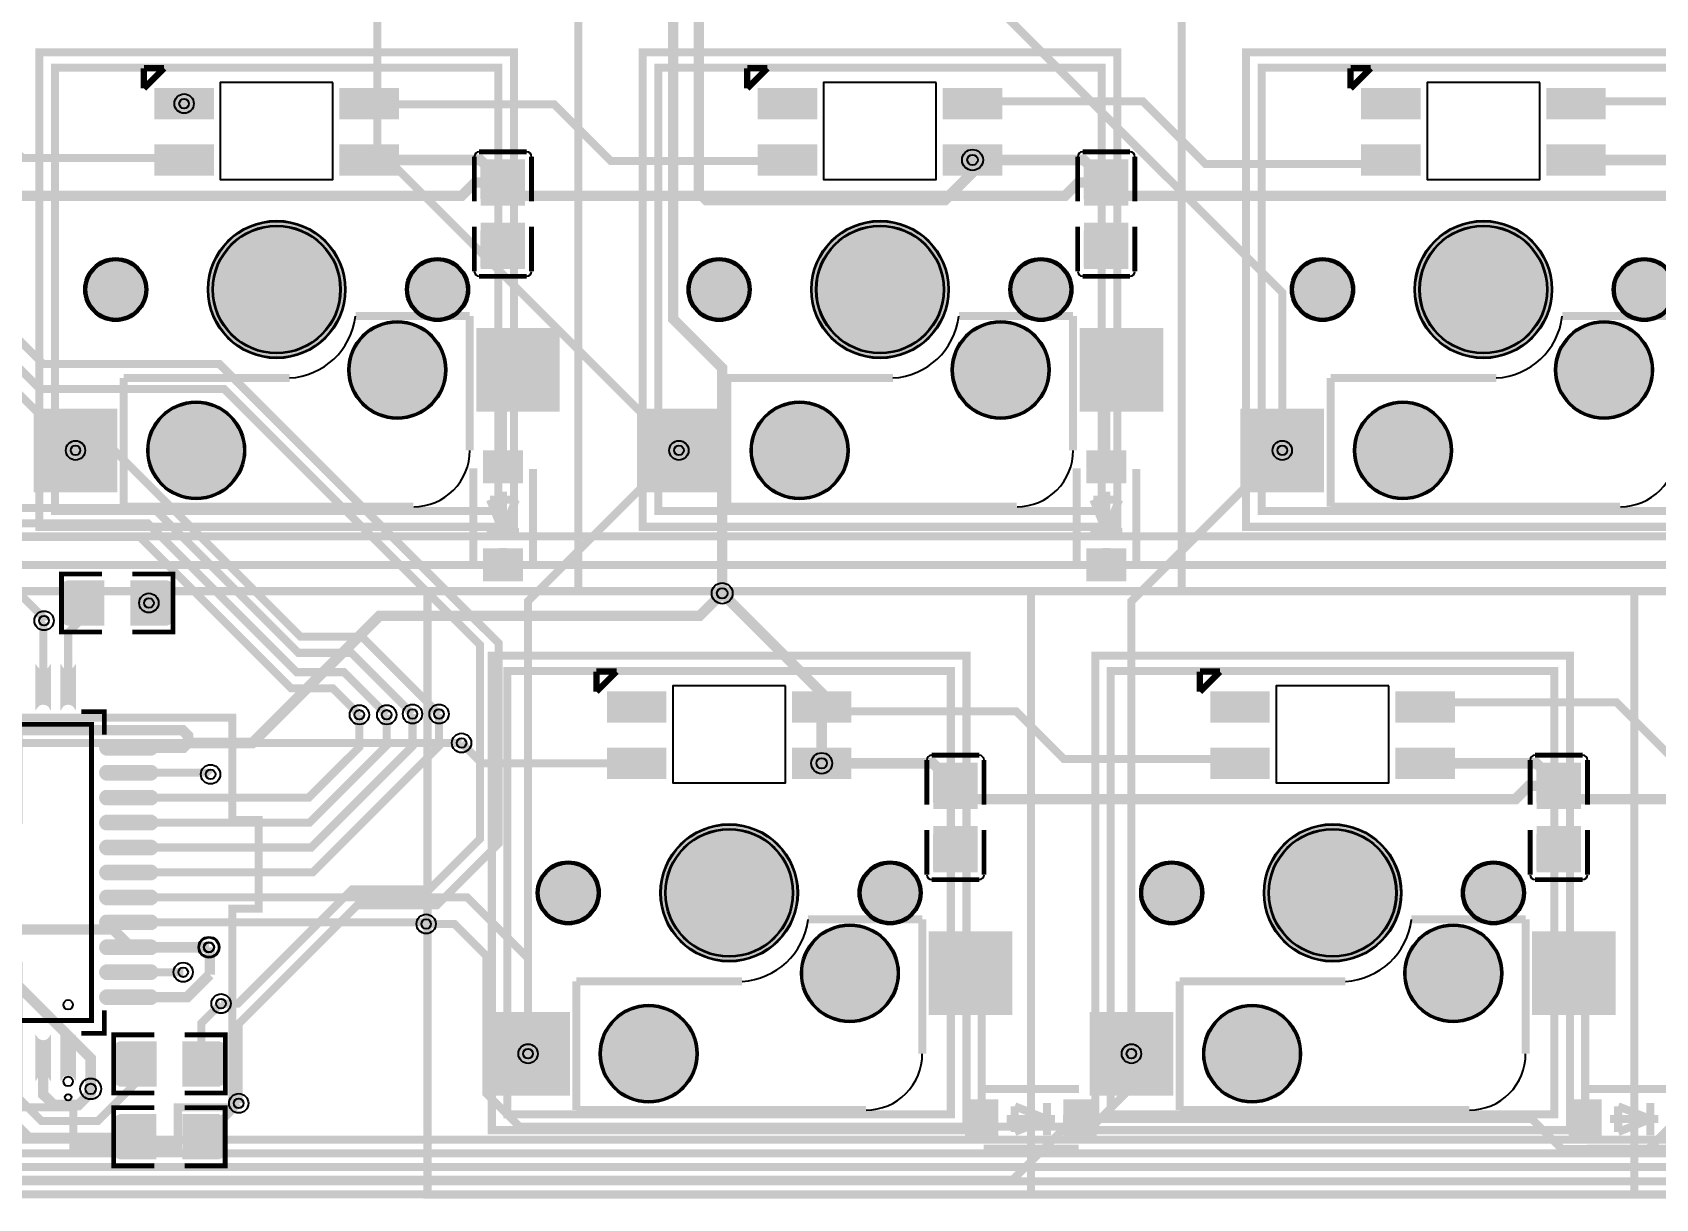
# Model space of a CAD drawing. Header units: millimetres. Extents: x 5 to 310, y -122 to -25.
# Drawn here: x 182.8 to 234, y -121.6 to -84.8 of the extents above; entities that cross this region are included whole.
import ezdxf

# ---------------------------------------------------------------- set-up
doc = ezdxf.new("R2010")
doc.units = ezdxf.units.MM
for name, color, linetype, true_color in [('BoardOutLine', 6, 'Continuous', 0xff00ff), ('BottomLayer', 5, 'Continuous', 0x0000ff), ('BottomPasteMaskLayer', 7, 'Continuous', 0x800000), ('BottomSilkLayer', 7, 'Continuous', 0x66cc33), ('BottomSolderMaskLayer', 7, 'Continuous', 0xaa00ff), ('Document', 7, 'Continuous', 0xffffff), ('Hole', 7, 'Continuous', 0x222222), ('Multi-Layer', 7, 'Continuous', 0xc0c0c0), ('TopLayer', 1, 'Continuous', 0xff0000), ('TopSilkLayer', 7, 'Continuous', 0xffcc00), ('TopSolderMaskLayer', 7, 'Continuous', 0x800080)]:
    doc.layers.add(name, color=color, linetype=linetype, true_color=true_color)

msp = doc.modelspace()

# ---------------------------------------------------------------- hatches: boundary and pattern name
at = {"layer": 'BottomLayer'}
for points in [[(186.694, -86.557), (188.472, -86.557), (188.472, -87.446), (186.694, -87.446)], [(192.536, -86.557), (194.314, -86.557), (194.314, -87.446), (192.536, -87.446)], [(205.745, -86.557), (207.523, -86.557), (207.523, -87.446), (205.745, -87.446)], [(211.587, -86.557), (213.365, -86.557), (213.365, -87.446), (211.587, -87.446)], [(224.795, -86.557), (226.573, -86.557), (226.573, -87.446), (224.795, -87.446)], [(230.637, -86.557), (232.415, -86.557), (232.415, -87.446), (230.637, -87.446)], [(186.694, -88.335), (188.472, -88.335), (188.472, -89.224), (186.694, -89.224)], [(192.536, -88.335), (194.314, -88.335), (194.314, -89.224), (192.536, -89.224)], [(205.745, -88.335), (207.523, -88.335), (207.523, -89.224), (205.745, -89.224)], [(211.587, -88.335), (213.365, -88.335), (213.365, -89.224), (211.587, -89.224)], [(224.795, -88.335), (226.573, -88.335), (226.573, -89.224), (224.795, -89.224)], [(230.637, -88.335), (232.415, -88.335), (232.415, -89.224), (230.637, -89.224)], [(198.323, -90.195), (196.973, -90.195), (196.973, -88.785), (198.323, -88.785)], [(217.374, -90.195), (216.024, -90.195), (216.024, -88.785), (217.374, -88.785)], [(198.323, -90.785), (196.973, -90.785), (196.973, -92.195), (198.323, -92.195)], [(217.374, -90.785), (216.024, -90.785), (216.024, -92.195), (217.374, -92.195)], [(196.854, -94.141), (199.394, -94.141), (199.394, -96.681), (196.854, -96.681)], [(215.905, -94.141), (218.445, -94.141), (218.445, -96.681), (215.905, -96.681)], [(182.884, -96.681), (185.424, -96.681), (185.424, -99.221), (182.884, -99.221)], [(201.935, -96.681), (204.475, -96.681), (204.475, -99.221), (201.935, -99.221)], [(220.985, -96.681), (223.525, -96.681), (223.525, -99.221), (220.985, -99.221)], [(198.248, -98.965), (198.248, -97.965), (197.048, -97.965), (197.048, -98.965)], [(217.299, -98.965), (217.299, -97.965), (216.099, -97.965), (216.099, -98.965)], [(198.248, -102.065), (198.248, -101.065), (197.048, -101.065), (197.048, -102.065)], [(217.299, -102.065), (217.299, -101.065), (216.099, -101.065), (216.099, -102.065)], [(185.037, -102.08), (185.037, -103.457), (183.905, -103.457), (183.905, -102.08)], [(185.905, -102.08), (185.905, -103.457), (187.037, -103.457), (187.037, -102.08)], [(183.355, -104.699, -0.785398), (182.914, -104.699), (182.914, -106.153, -0.785398), (183.355, -106.153)], [(184.142, -104.699, -0.785398), (183.701, -104.699), (183.701, -106.153, -0.785398), (184.142, -106.153)], [(200.982, -105.608), (202.76, -105.608), (202.76, -106.497), (200.982, -106.497)], [(206.824, -105.608), (208.602, -105.608), (208.602, -106.497), (206.824, -106.497)], [(220.033, -105.608), (221.811, -105.608), (221.811, -106.497), (220.033, -106.497)], [(225.875, -105.608), (227.653, -105.608), (227.653, -106.497), (225.875, -106.497)], [(185.109, -107.561, -0.785398), (185.109, -107.12), (186.563, -107.12, -0.785398), (186.563, -107.561)], [(200.982, -107.386), (202.76, -107.386), (202.76, -108.275), (200.982, -108.275)], [(206.824, -107.386), (208.602, -107.386), (208.602, -108.275), (206.824, -108.275)], [(220.033, -107.386), (221.811, -107.386), (221.811, -108.275), (220.033, -108.275)], [(225.875, -107.386), (227.653, -107.386), (227.653, -108.275), (225.875, -108.275)], [(185.109, -108.348, -0.785398), (185.109, -107.908), (186.563, -107.908, -0.785398), (186.563, -108.348)], [(212.611, -109.245), (211.261, -109.245), (211.261, -107.835), (212.611, -107.835)], [(231.662, -109.245), (230.312, -109.245), (230.312, -107.835), (231.662, -107.835)], [(185.109, -109.136, -0.785398), (185.109, -108.695), (186.563, -108.695, -0.785398), (186.563, -109.136)], [(185.109, -109.923, -0.785398), (185.109, -109.482), (186.563, -109.482, -0.785398), (186.563, -109.923)], [(212.611, -109.835), (211.261, -109.835), (211.261, -111.245), (212.611, -111.245)], [(231.662, -109.835), (230.312, -109.835), (230.312, -111.245), (231.662, -111.245)], [(185.109, -110.711, -0.785398), (185.109, -110.27), (186.563, -110.27, -0.785398), (186.563, -110.711)], [(185.109, -111.498, -0.785398), (185.109, -111.057), (186.563, -111.057, -0.785398), (186.563, -111.498)], [(185.109, -112.285, -0.785398), (185.109, -111.845), (186.563, -111.845, -0.785398), (186.563, -112.285)], [(185.109, -113.073, -0.785398), (185.109, -112.632), (186.563, -112.632, -0.785398), (186.563, -113.073)], [(211.142, -113.191), (213.682, -113.191), (213.682, -115.731), (211.142, -115.731)], [(230.193, -113.191), (232.733, -113.191), (232.733, -115.731), (230.193, -115.731)], [(185.109, -113.86, -0.785398), (185.109, -113.419), (186.563, -113.419, -0.785398), (186.563, -113.86)], [(185.109, -114.648, -0.785398), (185.109, -114.207), (186.563, -114.207, -0.785398), (186.563, -114.648)], [(185.109, -115.435, -0.785398), (185.109, -114.994), (186.563, -114.994, -0.785398), (186.563, -115.435)], [(197.172, -115.731), (199.712, -115.731), (199.712, -118.271), (197.172, -118.271)], [(216.223, -115.731), (218.763, -115.731), (218.763, -118.271), (216.223, -118.271)], [(183.355, -116.402, -0.785398), (182.914, -116.402), (182.914, -117.856, -0.785398), (183.355, -117.856)], [(184.142, -116.402, -0.785398), (183.701, -116.402), (183.701, -117.856, -0.785398), (184.142, -117.856)], [(186.688, -116.634), (186.688, -118.011), (185.556, -118.011), (185.556, -116.634)], [(187.556, -116.634), (187.556, -118.011), (188.688, -118.011), (188.688, -116.634)], [(213.268, -118.465), (212.268, -118.465), (212.268, -119.665), (213.268, -119.665)], [(216.367, -118.465), (215.367, -118.465), (215.367, -119.665), (216.367, -119.665)], [(232.318, -118.465), (231.318, -118.465), (231.318, -119.665), (232.318, -119.665)], [(186.685, -120.31), (186.685, -118.933), (185.552, -118.933), (185.552, -120.31)], [(187.552, -120.31), (187.552, -118.933), (188.685, -118.933), (188.685, -120.31)]]:
    msp.add_hatch(color=256, dxfattribs=at).paths.add_polyline_path(points)
at = {"layer": 'BottomPasteMaskLayer'}
for points in [[(186.694, -86.557), (188.472, -86.557), (188.472, -87.446), (186.694, -87.446)], [(192.536, -86.557), (194.314, -86.557), (194.314, -87.446), (192.536, -87.446)], [(205.745, -86.557), (207.523, -86.557), (207.523, -87.446), (205.745, -87.446)], [(211.587, -86.557), (213.365, -86.557), (213.365, -87.446), (211.587, -87.446)], [(224.795, -86.557), (226.573, -86.557), (226.573, -87.446), (224.795, -87.446)], [(230.637, -86.557), (232.415, -86.557), (232.415, -87.446), (230.637, -87.446)], [(186.694, -88.335), (188.472, -88.335), (188.472, -89.224), (186.694, -89.224)], [(192.536, -88.335), (194.314, -88.335), (194.314, -89.224), (192.536, -89.224)], [(205.745, -88.335), (207.523, -88.335), (207.523, -89.224), (205.745, -89.224)], [(211.587, -88.335), (213.365, -88.335), (213.365, -89.224), (211.587, -89.224)], [(224.795, -88.335), (226.573, -88.335), (226.573, -89.224), (224.795, -89.224)], [(230.637, -88.335), (232.415, -88.335), (232.415, -89.224), (230.637, -89.224)], [(198.268, -88.815), (196.988, -88.815), (196.938, -88.865), (196.938, -90.015), (196.988, -90.065), (197.398, -90.07), (197.398, -89.62), (197.848, -89.62), (197.848, -90.06), (198.268, -90.065), (198.318, -90.015), (198.318, -88.865)], [(217.319, -88.815), (216.039, -88.815), (215.989, -88.865), (215.989, -90.015), (216.039, -90.065), (216.449, -90.07), (216.449, -89.62), (216.899, -89.62), (216.899, -90.06), (217.319, -90.065), (217.369, -90.015), (217.369, -88.865)], [(198.268, -90.965), (197.848, -90.965), (197.848, -91.41), (197.398, -91.41), (197.398, -90.97), (196.988, -90.965), (196.938, -91.015), (196.938, -92.165), (196.988, -92.215), (198.268, -92.215), (198.318, -92.165), (198.318, -91.015)], [(217.319, -90.965), (216.899, -90.965), (216.899, -91.41), (216.449, -91.41), (216.449, -90.97), (216.039, -90.965), (215.989, -91.015), (215.989, -92.165), (216.039, -92.215), (217.319, -92.215), (217.369, -92.165), (217.369, -91.015)], [(196.854, -94.141), (199.394, -94.141), (199.394, -96.681), (196.854, -96.681)], [(215.905, -94.141), (218.445, -94.141), (218.445, -96.681), (215.905, -96.681)], [(182.884, -96.681), (185.424, -96.681), (185.424, -99.221), (182.884, -99.221)], [(201.935, -96.681), (204.475, -96.681), (204.475, -99.221), (201.935, -99.221)], [(220.985, -96.681), (223.525, -96.681), (223.525, -99.221), (220.985, -99.221)], [(198.248, -98.965), (198.248, -97.965), (197.048, -97.965), (197.048, -98.965)], [(217.299, -98.965), (217.299, -97.965), (216.099, -97.965), (216.099, -98.965)], [(198.248, -102.065), (198.248, -101.065), (197.048, -101.065), (197.048, -102.065)], [(217.299, -102.065), (217.299, -101.065), (216.099, -101.065), (216.099, -102.065)], [(183.771, -102.129), (183.771, -103.409), (183.821, -103.459), (184.971, -103.459), (185.021, -103.409), (185.026, -102.999), (184.576, -102.999), (184.576, -102.549), (185.016, -102.549), (185.021, -102.129), (184.971, -102.079), (183.821, -102.079)], [(185.921, -102.129), (185.921, -102.549), (186.366, -102.549), (186.366, -102.999), (185.926, -102.999), (185.921, -103.409), (185.971, -103.459), (187.121, -103.459), (187.171, -103.409), (187.171, -102.129), (187.121, -102.079), (185.971, -102.079)], [(183.355, -104.699, -0.785398), (182.914, -104.699), (182.914, -106.153, -0.785398), (183.355, -106.153)], [(184.142, -104.699, -0.785398), (183.701, -104.699), (183.701, -106.153, -0.785398), (184.142, -106.153)], [(200.982, -105.608), (202.76, -105.608), (202.76, -106.497), (200.982, -106.497)], [(206.824, -105.608), (208.602, -105.608), (208.602, -106.497), (206.824, -106.497)], [(220.033, -105.608), (221.811, -105.608), (221.811, -106.497), (220.033, -106.497)], [(225.875, -105.608), (227.653, -105.608), (227.653, -106.497), (225.875, -106.497)], [(185.109, -107.561, -0.785398), (185.109, -107.12), (186.563, -107.12, -0.785398), (186.563, -107.561)], [(200.982, -107.386), (202.76, -107.386), (202.76, -108.275), (200.982, -108.275)], [(206.824, -107.386), (208.602, -107.386), (208.602, -108.275), (206.824, -108.275)], [(220.033, -107.386), (221.811, -107.386), (221.811, -108.275), (220.033, -108.275)], [(225.875, -107.386), (227.653, -107.386), (227.653, -108.275), (225.875, -108.275)], [(185.109, -108.348, -0.785398), (185.109, -107.908), (186.563, -107.908, -0.785398), (186.563, -108.348)], [(212.556, -107.865), (211.276, -107.865), (211.226, -107.915), (211.226, -109.065), (211.276, -109.115), (211.686, -109.12), (211.686, -108.67), (212.136, -108.67), (212.136, -109.11), (212.556, -109.115), (212.606, -109.065), (212.606, -107.915)], [(231.607, -107.865), (230.327, -107.865), (230.277, -107.915), (230.277, -109.065), (230.327, -109.115), (230.737, -109.12), (230.737, -108.67), (231.187, -108.67), (231.187, -109.11), (231.607, -109.115), (231.657, -109.065), (231.657, -107.915)], [(185.109, -109.136, -0.785398), (185.109, -108.695), (186.563, -108.695, -0.785398), (186.563, -109.136)], [(185.109, -109.923, -0.785398), (185.109, -109.482), (186.563, -109.482, -0.785398), (186.563, -109.923)], [(212.556, -110.015), (212.136, -110.015), (212.136, -110.46), (211.686, -110.46), (211.686, -110.02), (211.276, -110.015), (211.226, -110.065), (211.226, -111.215), (211.276, -111.265), (212.556, -111.265), (212.606, -111.215), (212.606, -110.065)], [(231.607, -110.015), (231.187, -110.015), (231.187, -110.46), (230.737, -110.46), (230.737, -110.02), (230.327, -110.015), (230.277, -110.065), (230.277, -111.215), (230.327, -111.265), (231.607, -111.265), (231.657, -111.215), (231.657, -110.065)], [(185.109, -110.711, -0.785398), (185.109, -110.27), (186.563, -110.27, -0.785398), (186.563, -110.711)], [(185.109, -111.498, -0.785398), (185.109, -111.057), (186.563, -111.057, -0.785398), (186.563, -111.498)], [(185.109, -112.285, -0.785398), (185.109, -111.845), (186.563, -111.845, -0.785398), (186.563, -112.285)], [(185.109, -113.073, -0.785398), (185.109, -112.632), (186.563, -112.632, -0.785398), (186.563, -113.073)], [(211.142, -113.191), (213.682, -113.191), (213.682, -115.731), (211.142, -115.731)], [(230.193, -113.191), (232.733, -113.191), (232.733, -115.731), (230.193, -115.731)], [(185.109, -113.86, -0.785398), (185.109, -113.419), (186.563, -113.419, -0.785398), (186.563, -113.86)], [(185.109, -114.648, -0.785398), (185.109, -114.207), (186.563, -114.207, -0.785398), (186.563, -114.648)], [(185.109, -115.435, -0.785398), (185.109, -114.994), (186.563, -114.994, -0.785398), (186.563, -115.435)], [(197.172, -115.731), (199.712, -115.731), (199.712, -118.271), (197.172, -118.271)], [(216.223, -115.731), (218.763, -115.731), (218.763, -118.271), (216.223, -118.271)], [(183.355, -116.402, -0.785398), (182.914, -116.402), (182.914, -117.856, -0.785398), (183.355, -117.856)], [(184.142, -116.402, -0.785398), (183.701, -116.402), (183.701, -117.856, -0.785398), (184.142, -117.856)], [(185.422, -116.683), (185.422, -117.963), (185.472, -118.013), (186.622, -118.013), (186.672, -117.963), (186.677, -117.553), (186.227, -117.553), (186.227, -117.103), (186.667, -117.103), (186.672, -116.683), (186.622, -116.633), (185.472, -116.633)], [(187.572, -116.683), (187.572, -117.103), (188.017, -117.103), (188.017, -117.553), (187.577, -117.553), (187.572, -117.963), (187.622, -118.013), (188.772, -118.013), (188.822, -117.963), (188.822, -116.683), (188.772, -116.633), (187.622, -116.633)], [(213.268, -118.465), (212.268, -118.465), (212.268, -119.665), (213.268, -119.665)], [(216.367, -118.465), (215.367, -118.465), (215.367, -119.665), (216.367, -119.665)], [(232.318, -118.465), (231.318, -118.465), (231.318, -119.665), (232.318, -119.665)], [(186.669, -120.262), (186.669, -119.842), (186.224, -119.842), (186.224, -119.392), (186.664, -119.392), (186.669, -118.982), (186.619, -118.932), (185.469, -118.932), (185.419, -118.982), (185.419, -120.262), (185.469, -120.312), (186.619, -120.312)], [(188.819, -120.262), (188.819, -118.982), (188.769, -118.932), (187.619, -118.932), (187.569, -118.982), (187.564, -119.392), (188.014, -119.392), (188.014, -119.842), (187.574, -119.842), (187.569, -120.262), (187.619, -120.312), (188.769, -120.312)]]:
    msp.add_hatch(color=256, dxfattribs=at).paths.add_polyline_path(points)
at = {"layer": 'BottomSolderMaskLayer'}
for points in [[(186.644, -86.507), (188.523, -86.507), (188.523, -87.497), (186.644, -87.497)], [(192.486, -86.507), (194.365, -86.507), (194.365, -87.497), (192.486, -87.497)], [(205.694, -86.507), (207.574, -86.507), (207.574, -87.497), (205.694, -87.497)], [(211.536, -86.507), (213.416, -86.507), (213.416, -87.497), (211.536, -87.497)], [(224.745, -86.507), (226.624, -86.507), (226.624, -87.497), (224.745, -87.497)], [(230.587, -86.507), (232.466, -86.507), (232.466, -87.497), (230.587, -87.497)], [(186.644, -88.285), (188.523, -88.285), (188.523, -89.275), (186.644, -89.275)], [(192.486, -88.285), (194.365, -88.285), (194.365, -89.275), (192.486, -89.275)], [(205.694, -88.285), (207.574, -88.285), (207.574, -89.275), (205.694, -89.275)], [(211.536, -88.285), (213.416, -88.285), (213.416, -89.275), (211.536, -89.275)], [(224.745, -88.285), (226.624, -88.285), (226.624, -89.275), (224.745, -89.275)], [(230.587, -88.285), (232.466, -88.285), (232.466, -89.275), (230.587, -89.275)], [(198.348, -90.221), (196.949, -90.221), (196.949, -88.758), (198.348, -88.758)], [(217.398, -90.221), (215.999, -90.221), (215.999, -88.758), (217.398, -88.758)], [(188.329, -92.871, 1), (192.68, -92.871, 1)], [(207.38, -92.871, 1), (211.73, -92.871, 1)], [(226.43, -92.871, 1), (230.781, -92.871, 1)], [(198.348, -90.758), (196.949, -90.758), (196.949, -92.221), (198.348, -92.221)], [(217.398, -90.758), (215.999, -90.758), (215.999, -92.221), (217.398, -92.221)], [(184.424, -92.871, 1), (186.425, -92.871, 1)], [(194.584, -92.871, 1), (196.585, -92.871, 1)], [(203.475, -92.871, 1), (205.475, -92.871, 1)], [(213.635, -92.871, 1), (215.635, -92.871, 1)], [(222.525, -92.871, 1), (224.526, -92.871, 1)], [(232.685, -92.871, 1), (234.686, -92.871, 1)], [(192.764, -95.411, 1), (195.865, -95.411, 1)], [(196.804, -94.09), (199.445, -94.09), (199.445, -96.732), (196.804, -96.732)], [(211.815, -95.411, 1), (214.915, -95.411, 1)], [(215.854, -94.09), (218.496, -94.09), (218.496, -96.732), (215.854, -96.732)], [(230.865, -95.411, 1), (233.966, -95.411, 1)], [(182.834, -96.63), (185.475, -96.63), (185.475, -99.272), (182.834, -99.272)], [(186.414, -97.951, 1), (189.515, -97.951, 1)], [(201.884, -96.63), (204.526, -96.63), (204.526, -99.272), (201.884, -99.272)], [(205.465, -97.951, 1), (208.565, -97.951, 1)], [(220.935, -96.63), (223.576, -96.63), (223.576, -99.272), (220.935, -99.272)], [(224.515, -97.951, 1), (227.616, -97.951, 1)], [(198.279, -98.986), (198.279, -97.944), (197.018, -97.944), (197.018, -98.986)], [(217.329, -98.986), (217.329, -97.944), (216.068, -97.944), (216.068, -98.986)], [(198.279, -102.086), (198.279, -101.044), (197.018, -101.044), (197.018, -102.086)], [(217.329, -102.086), (217.329, -101.044), (216.068, -101.044), (216.068, -102.086)], [(185.063, -102.055), (185.063, -103.482), (183.879, -103.482), (183.879, -102.055)], [(185.88, -102.055), (185.88, -103.482), (187.063, -103.482), (187.063, -102.055)], [(183.38, -104.68, -0.785398), (182.888, -104.68), (182.888, -106.173, -0.785398), (183.38, -106.173)], [(184.168, -104.68, -0.785398), (183.676, -104.68), (183.676, -106.173, -0.785398), (184.168, -106.173)], [(200.931, -105.557), (202.811, -105.557), (202.811, -106.548), (200.931, -106.548)], [(206.773, -105.557), (208.653, -105.557), (208.653, -106.548), (206.773, -106.548)], [(219.982, -105.557), (221.862, -105.557), (221.862, -106.548), (219.982, -106.548)], [(225.824, -105.557), (227.704, -105.557), (227.704, -106.548), (225.824, -106.548)], [(185.09, -107.586, -0.785398), (185.09, -107.095), (186.583, -107.095, -0.785398), (186.583, -107.586)], [(200.931, -107.335), (202.811, -107.335), (202.811, -108.326), (200.931, -108.326)], [(206.773, -107.335), (208.653, -107.335), (208.653, -108.326), (206.773, -108.326)], [(219.982, -107.335), (221.862, -107.335), (221.862, -108.326), (219.982, -108.326)], [(225.824, -107.335), (227.704, -107.335), (227.704, -108.326), (225.824, -108.326)], [(185.09, -108.374, -0.785398), (185.09, -107.882), (186.583, -107.882, -0.785398), (186.583, -108.374)], [(212.636, -109.272), (211.237, -109.272), (211.237, -107.808), (212.636, -107.808)], [(231.686, -109.272), (230.287, -109.272), (230.287, -107.808), (231.686, -107.808)], [(185.09, -109.161, -0.785398), (185.09, -108.67), (186.583, -108.67, -0.785398), (186.583, -109.161)], [(185.09, -109.949, -0.785398), (185.09, -109.457), (186.583, -109.457, -0.785398), (186.583, -109.949)], [(202.617, -111.921, 1), (206.968, -111.921, 1)], [(212.636, -109.809), (211.237, -109.809), (211.237, -111.272), (212.636, -111.272)], [(221.667, -111.921, 1), (226.018, -111.921, 1)], [(231.686, -109.809), (230.287, -109.809), (230.287, -111.272), (231.686, -111.272)], [(185.09, -110.736, -0.785398), (185.09, -110.244), (186.583, -110.244, -0.785398), (186.583, -110.736)], [(185.09, -111.523, -0.785398), (185.09, -111.032), (186.583, -111.032, -0.785398), (186.583, -111.523)], [(198.712, -111.921, 1), (200.713, -111.921, 1)], [(208.872, -111.921, 1), (210.873, -111.921, 1)], [(217.762, -111.921, 1), (219.763, -111.921, 1)], [(227.922, -111.921, 1), (229.923, -111.921, 1)], [(185.09, -112.311, -0.785398), (185.09, -111.819), (186.583, -111.819, -0.785398), (186.583, -112.311)], [(185.09, -113.098, -0.785398), (185.09, -112.607), (186.583, -112.607, -0.785398), (186.583, -113.098)], [(207.052, -114.461, 1), (210.153, -114.461, 1)], [(211.091, -113.141), (213.733, -113.141), (213.733, -115.782), (211.091, -115.782)], [(226.102, -114.461, 1), (229.203, -114.461, 1)], [(230.142, -113.141), (232.784, -113.141), (232.784, -115.782), (230.142, -115.782)], [(185.09, -113.886, -0.785398), (185.09, -113.394), (186.583, -113.394, -0.785398), (186.583, -113.886)], [(185.09, -114.673, -0.785398), (185.09, -114.181), (186.583, -114.181, -0.785398), (186.583, -114.673)], [(185.09, -115.461, -0.785398), (185.09, -114.969), (186.583, -114.969, -0.785398), (186.583, -115.461)], [(197.121, -115.681), (199.763, -115.681), (199.763, -118.322), (197.121, -118.322)], [(200.702, -117.001, 1), (203.803, -117.001, 1)], [(216.172, -115.681), (218.814, -115.681), (218.814, -118.322), (216.172, -118.322)], [(219.752, -117.001, 1), (222.853, -117.001, 1)], [(183.38, -116.382, -0.785398), (182.888, -116.382), (182.888, -117.876, -0.785398), (183.38, -117.876)], [(184.168, -116.382, -0.785398), (183.676, -116.382), (183.676, -117.876, -0.785398), (184.168, -117.876)], [(186.714, -116.609), (186.714, -118.037), (185.53, -118.037), (185.53, -116.609)], [(187.531, -116.609), (187.531, -118.037), (188.714, -118.037), (188.714, -116.609)], [(213.293, -118.44), (212.242, -118.44), (212.242, -119.691), (213.293, -119.691)], [(216.393, -118.44), (215.342, -118.44), (215.342, -119.691), (216.393, -119.691)], [(232.343, -118.44), (231.293, -118.44), (231.293, -119.691), (232.343, -119.691)], [(186.71, -120.336), (186.71, -118.908), (185.527, -118.908), (185.527, -120.336)], [(187.527, -120.336), (187.527, -118.908), (188.71, -118.908), (188.71, -120.336)]]:
    msp.add_hatch(color=256, dxfattribs=at).paths.add_polyline_path(points)
at = {"layer": 'Document'}
for points in [[(197.212, -98.543), (198.101, -98.543), (198.101, -98.289), (197.212, -98.289)], [(197.775, -98.872), (197.775, -97.983), (197.521, -97.983), (197.521, -98.872)], [(216.262, -98.543), (217.151, -98.543), (217.151, -98.289), (216.262, -98.289)], [(216.826, -98.872), (216.826, -97.983), (216.572, -97.983), (216.572, -98.872)], [(197.775, -101.92), (197.775, -101.031), (197.521, -101.031), (197.521, -101.92)], [(216.826, -101.92), (216.826, -101.031), (216.572, -101.031), (216.572, -101.92)], [(212.846, -119.502), (212.846, -118.613), (212.592, -118.613), (212.592, -119.502)], [(231.897, -119.502), (231.897, -118.613), (231.643, -118.613), (231.643, -119.502)], [(213.174, -118.938), (212.285, -118.938), (212.285, -119.192), (213.174, -119.192)], [(216.223, -118.938), (215.334, -118.938), (215.334, -119.192), (216.223, -119.192)], [(232.225, -118.938), (231.336, -118.938), (231.336, -119.192), (232.225, -119.192)]]:
    msp.add_hatch(color=256, dxfattribs=at).paths.add_polyline_path(points)
at = {"layer": 'Multi-Layer'}
for points in [[(188.354, -92.871, 1), (192.654, -92.871, 1)], [(207.405, -92.871, 1), (211.705, -92.871, 1)], [(226.455, -92.871, 1), (230.755, -92.871, 1)], [(184.449, -92.871, 1), (186.399, -92.871, 1)], [(194.609, -92.871, 1), (196.559, -92.871, 1)], [(203.5, -92.871, 1), (205.45, -92.871, 1)], [(213.66, -92.871, 1), (215.61, -92.871, 1)], [(222.55, -92.871, 1), (224.5, -92.871, 1)], [(232.71, -92.871, 1), (234.66, -92.871, 1)], [(192.789, -95.411, 1), (195.839, -95.411, 1)], [(211.84, -95.411, 1), (214.89, -95.411, 1)], [(230.89, -95.411, 1), (233.94, -95.411, 1)], [(186.439, -97.951, 1), (189.489, -97.951, 1)], [(205.49, -97.951, 1), (208.54, -97.951, 1)], [(224.54, -97.951, 1), (227.59, -97.951, 1)], [(202.642, -111.921, 1), (206.942, -111.921, 1)], [(221.693, -111.921, 1), (225.993, -111.921, 1)], [(198.737, -111.921, 1), (200.687, -111.921, 1)], [(208.897, -111.921, 1), (210.847, -111.921, 1)], [(217.788, -111.921, 1), (219.738, -111.921, 1)], [(227.948, -111.921, 1), (229.898, -111.921, 1)], [(207.077, -114.461, 1), (210.127, -114.461, 1)], [(226.128, -114.461, 1), (229.178, -114.461, 1)], [(200.727, -117.001, 1), (203.777, -117.001, 1)], [(219.778, -117.001, 1), (222.828, -117.001, 1)]]:
    msp.add_hatch(color=256, dxfattribs=at).paths.add_polyline_path(points)
at = {"layer": 'TopSolderMaskLayer'}
for points in [[(188.329, -92.871, 1), (192.68, -92.871, 1)], [(207.38, -92.871, 1), (211.73, -92.871, 1)], [(226.43, -92.871, 1), (230.781, -92.871, 1)], [(184.424, -92.871, 1), (186.425, -92.871, 1)], [(194.584, -92.871, 1), (196.585, -92.871, 1)], [(203.475, -92.871, 1), (205.475, -92.871, 1)], [(213.635, -92.871, 1), (215.635, -92.871, 1)], [(222.525, -92.871, 1), (224.526, -92.871, 1)], [(232.685, -92.871, 1), (234.686, -92.871, 1)], [(192.764, -95.411, 1), (195.865, -95.411, 1)], [(211.815, -95.411, 1), (214.915, -95.411, 1)], [(230.865, -95.411, 1), (233.966, -95.411, 1)], [(186.414, -97.951, 1), (189.515, -97.951, 1)], [(205.465, -97.951, 1), (208.565, -97.951, 1)], [(224.515, -97.951, 1), (227.616, -97.951, 1)], [(202.617, -111.921, 1), (206.968, -111.921, 1)], [(221.667, -111.921, 1), (226.018, -111.921, 1)], [(198.712, -111.921, 1), (200.713, -111.921, 1)], [(208.872, -111.921, 1), (210.873, -111.921, 1)], [(217.762, -111.921, 1), (219.763, -111.921, 1)], [(227.922, -111.921, 1), (229.923, -111.921, 1)], [(207.052, -114.461, 1), (210.153, -114.461, 1)], [(226.102, -114.461, 1), (229.203, -114.461, 1)], [(200.702, -117.001, 1), (203.803, -117.001, 1)], [(219.752, -117.001, 1), (222.853, -117.001, 1)]]:
    msp.add_hatch(color=256, dxfattribs=at).paths.add_polyline_path(points)

# ---------------------------------------------------------------- linework, layer by layer
at = {"layer": 'BoardOutLine', "const_width": 0.254}
msp.add_lwpolyline([(4.766, -26.196), (309.566, -26.196), (309.566, -121.445), (4.766, -121.445), (4.766, -26.196)], close=True, dxfattribs=at)
at = {"layer": 'BottomLayer'}
for points, const_width in [([(187.417, -88.717), (182.477, -88.717), (180.831, -87.071), (174.341, -87.071)], 0.254), ([(206.655, -88.811), (201.057, -88.811), (199.268, -87.023), (193.437, -87.023)], 0.254), ([(225.281, -88.905), (219.825, -88.905), (217.849, -86.929), (212.581, -86.929)], 0.254), ([(251.857, -88.811), (241.415, -88.811), (239.533, -86.929), (231.491, -86.929)], 0.254), ([(197.648, -89.49), (196.939, -88.78), (193.425, -88.78)], 0.33), ([(216.699, -89.49), (215.989, -88.78), (212.476, -88.78)], 0.33), ([(235.749, -89.49), (235.04, -88.78), (231.526, -88.78)], 0.33), ([(178.598, -89.49), (179.024, -89.916), (196.342, -89.916), (196.769, -89.49), (197.648, -89.49)], 0.33), ([(197.648, -89.49), (198.075, -89.916), (215.392, -89.916), (215.819, -89.49), (216.699, -89.49)], 0.33), ([(216.698, -89.489), (217.125, -89.916), (234.442, -89.916), (234.869, -89.489), (235.751, -89.489)], 0.33), ([(198.124, -95.411), (197.648, -95.887), (197.648, -98.465)], 0.254), ([(217.175, -95.411), (216.699, -95.887), (216.699, -98.465)], 0.254), ([(280.696, -100.66), (12.723, -100.66), (10.592, -102.794), (10.592, -106.604), (11.862, -107.874), (11.905, -107.831), (13.749, -107.831)], 0.254), ([(307.188, -101.565), (307.188, -101.565), (33.338, -101.565)], 0.254), ([(187.706, -107.188), (189.738, -107.188), (193.752, -103.175), (203.861, -103.175), (204.572, -102.464)], 0.33), ([(183.922, -103.708), (184.471, -103.159), (184.471, -102.769)], 0.254), ([(183.134, -105.426), (183.134, -103.353), (183.16, -103.327)], 0.254), ([(183.922, -105.426), (183.922, -105.426), (183.922, -103.708)], 0.254), ([(220.721, -107.694), (215.359, -107.694), (213.853, -106.187), (207.785, -106.187)], 0.254), ([(239.677, -107.739), (234.643, -107.739), (232.809, -105.906), (226.741, -105.906)], 0.254), ([(194.793, -106.274), (194.793, -107.29), (191.593, -110.49), (185.837, -110.49)], 0.254), ([(195.631, -106.274), (195.631, -107.29), (191.643, -111.278), (185.837, -111.278)], 0.254), ([(193.98, -106.299), (193.98, -107.264), (191.542, -109.703), (185.837, -109.703)], 0.254), ([(193.117, -106.299), (193.117, -107.315), (191.516, -108.915), (185.837, -108.915)], 0.254), ([(184.862, -106.782), (182.042, -106.782), (181.229, -107.595), (176.099, -107.595), (175.591, -108.103)], 0.33), ([(187.325, -107.341), (187.554, -107.341), (187.706, -107.188), (187.706, -106.96), (187.529, -106.782), (184.862, -106.782)], 0.33), ([(196.342, -107.188), (196.985, -107.83), (201.871, -107.83)], 0.254), ([(185.836, -107.341), (185.836, -107.341), (187.325, -107.341)], 0.33), ([(185.836, -108.128), (188.367, -108.128), (188.418, -108.179)], 0.254), ([(211.936, -108.54), (211.226, -107.83), (207.713, -107.83)], 0.33), ([(230.987, -108.54), (230.277, -107.83), (226.764, -107.83)], 0.33), ([(211.936, -108.54), (212.362, -108.966), (229.616, -108.966), (230.043, -108.54), (230.987, -108.54)], 0.33), ([(230.987, -108.54), (231.413, -108.966), (248.666, -108.966), (249.093, -108.54), (250.037, -108.54)], 0.33), ([(198.443, -117), (198.443, -113.988), (196.52, -112.065), (185.837, -112.065)], 0.254), ([(195.225, -112.903), (195.174, -112.852), (185.836, -112.852)], 0.254), ([(185.836, -113.64), (185.836, -113.64), (188.367, -113.64)], 0.33), ([(188.392, -114.503), (188.392, -114.503), (188.392, -113.64)], 0.33), ([(185.836, -115.215), (187.681, -115.215), (188.392, -114.503)], 0.33), ([(185.836, -114.427), (185.836, -114.427), (187.554, -114.427)], 0.254), ([(212.412, -114.461), (212.768, -114.817), (212.768, -119.065)], 0.254), ([(231.463, -114.461), (231.818, -114.817), (231.818, -119.065)], 0.254), ([(188.122, -117.323), (188.122, -116.043), (188.748, -115.418)], 0.254), ([(186.119, -119.622), (182.69, -119.622), (181.56, -118.466), (181.56, -118.44), (181.56, -117.129)], 0.254), ([(182.347, -117.13), (182.347, -118.39), (183.084, -119.126), (184.252, -119.126)], 0.254), ([(184.633, -118.11), (184.633, -118.237), (184.252, -118.618), (183.465, -118.618), (183.134, -118.288), (183.134, -117.13)], 0.33), ([(184.252, -119.126), (184.862, -119.126), (186.121, -117.866), (186.121, -117.323)], 0.254), ([(188.119, -119.622), (188.252, -119.622), (189.307, -118.567)], 0.254), ([(214.732, -119.99), (215.657, -119.065), (215.867, -119.065)], 0.254), ([(215.867, -119.065), (230.14, -119.065), (231.09, -120.015), (233.807, -120.015), (234.757, -119.065), (234.918, -119.065)], 0.254), ([(213.64, -120.98), (213.741, -120.98), (214.732, -119.99)], 0.254), ([(213.64, -120.98), (213.64, -120.98), (152.731, -120.98)], 0.254)]:
    msp.add_lwpolyline(points, dxfattribs=dict(at, const_width=const_width))
at = {"layer": 'BottomSilkLayer'}
for points, const_width in [([(186.313, -86.521), (186.313, -86.521), (186.948, -85.886)], 0.2), ([(186.313, -85.886), (186.313, -85.886), (186.948, -85.886)], 0.2), ([(186.313, -86.521), (186.313, -86.521), (186.313, -85.886)], 0.2), ([(205.364, -86.521), (205.364, -86.521), (205.999, -85.886)], 0.2), ([(205.364, -85.886), (205.364, -85.886), (205.999, -85.886)], 0.2), ([(205.364, -86.521), (205.364, -86.521), (205.364, -85.886)], 0.2), ([(224.414, -86.521), (224.414, -86.521), (225.049, -85.886)], 0.2), ([(224.414, -85.886), (224.414, -85.886), (225.049, -85.886)], 0.2), ([(224.414, -86.521), (224.414, -86.521), (224.414, -85.886)], 0.2), ([(196.745, -88.678), (196.745, -88.678), (196.745, -90.088)], 0.152), ([(198.4, -88.526), (198.4, -88.526), (196.897, -88.526)], 0.152), ([(198.552, -90.088), (198.552, -90.088), (198.552, -88.678)], 0.152), ([(215.795, -88.678), (215.795, -88.678), (215.795, -90.088)], 0.152), ([(217.45, -88.526), (217.45, -88.526), (215.948, -88.526)], 0.152), ([(217.602, -90.088), (217.602, -90.088), (217.602, -88.678)], 0.152), ([(196.745, -92.301), (196.745, -92.301), (196.745, -90.891)], 0.152), ([(198.552, -90.891), (198.552, -90.891), (198.552, -92.301)], 0.152), ([(215.795, -92.301), (215.795, -92.301), (215.795, -90.891)], 0.152), ([(217.602, -90.891), (217.602, -90.891), (217.602, -92.301)], 0.152), ([(198.4, -92.453), (198.4, -92.453), (196.897, -92.453)], 0.152), ([(217.45, -92.453), (217.45, -92.453), (215.948, -92.453)], 0.152), ([(196.715, -101.522), (196.715, -101.522), (196.715, -98.522)], 0.254), ([(198.595, -101.535), (198.595, -101.535), (198.595, -98.535)], 0.254), ([(215.766, -101.522), (215.766, -101.522), (215.766, -98.522)], 0.254), ([(217.645, -101.535), (217.645, -101.535), (217.645, -98.535)], 0.254), ([(197.242, -99.507), (197.242, -99.507), (197.648, -100.523)], 0.254), ([(198.055, -99.507), (198.055, -99.507), (197.242, -99.507)], 0.254), ([(197.648, -100.777), (197.648, -100.777), (197.648, -99.253)], 0.254), ([(197.648, -100.523), (197.648, -100.523), (198.055, -99.507)], 0.254), ([(216.292, -99.507), (216.292, -99.507), (216.699, -100.523)], 0.254), ([(217.105, -99.507), (217.105, -99.507), (216.292, -99.507)], 0.254), ([(216.699, -100.777), (216.699, -100.777), (216.699, -99.253)], 0.254), ([(216.699, -100.523), (216.699, -100.523), (217.105, -99.507)], 0.254), ([(198.156, -100.523), (198.156, -100.523), (197.14, -100.523)], 0.254), ([(217.207, -100.523), (217.207, -100.523), (216.191, -100.523)], 0.254), ([(184.995, -101.852), (183.71, -101.852), (183.71, -103.686), (184.995, -103.686)], 0.152), ([(185.947, -101.852), (187.232, -101.852), (187.232, -103.686), (185.947, -103.686)], 0.152), ([(200.601, -105.571), (200.601, -105.571), (201.236, -104.936)], 0.2), ([(200.601, -104.936), (200.601, -104.936), (201.236, -104.936)], 0.2), ([(200.601, -105.571), (200.601, -105.571), (200.601, -104.936)], 0.2), ([(219.652, -105.571), (219.652, -105.571), (220.287, -104.936)], 0.2), ([(219.652, -104.936), (219.652, -104.936), (220.287, -104.936)], 0.2), ([(219.652, -105.571), (219.652, -105.571), (219.652, -104.936)], 0.2), ([(185.065, -106.93), (185.065, -106.198), (184.333, -106.198)], 0.152), ([(212.687, -107.576), (212.687, -107.576), (211.185, -107.576)], 0.152), ([(231.738, -107.576), (231.738, -107.576), (230.235, -107.576)], 0.152), ([(211.033, -107.729), (211.033, -107.729), (211.033, -109.139)], 0.152), ([(212.84, -109.139), (212.84, -109.139), (212.84, -107.729)], 0.152), ([(230.083, -107.729), (230.083, -107.729), (230.083, -109.139)], 0.152), ([(231.89, -109.139), (231.89, -109.139), (231.89, -107.729)], 0.152), ([(211.033, -111.351), (211.033, -111.351), (211.033, -109.941)], 0.152), ([(212.84, -109.941), (212.84, -109.941), (212.84, -111.351)], 0.152), ([(230.083, -111.351), (230.083, -111.351), (230.083, -109.941)], 0.152), ([(231.89, -109.941), (231.89, -109.941), (231.89, -111.351)], 0.152), ([(212.687, -111.504), (212.687, -111.504), (211.185, -111.504)], 0.152), ([(231.738, -111.504), (231.738, -111.504), (230.235, -111.504)], 0.152), ([(185.065, -115.626), (185.065, -116.358), (184.333, -116.358)], 0.152), ([(186.646, -116.406), (185.361, -116.406), (185.361, -118.24), (186.646, -118.24)], 0.152), ([(187.598, -116.406), (188.883, -116.406), (188.883, -118.24), (187.598, -118.24)], 0.152), ([(215.838, -118.119), (215.838, -118.119), (212.838, -118.119)], 0.254), ([(234.888, -118.119), (234.888, -118.119), (231.888, -118.119)], 0.254), ([(186.642, -120.539), (185.357, -120.539), (185.357, -118.705), (186.642, -118.705)], 0.152), ([(187.595, -120.539), (188.88, -120.539), (188.88, -118.705), (187.595, -118.705)], 0.152), ([(213.809, -118.659), (213.809, -118.659), (213.809, -119.472)], 0.254), ([(214.826, -119.065), (214.826, -119.065), (213.809, -118.659)], 0.254), ([(214.826, -118.557), (214.826, -118.557), (214.826, -119.573)], 0.254), ([(232.86, -118.659), (232.86, -118.659), (232.86, -119.472)], 0.254), ([(233.876, -119.065), (233.876, -119.065), (232.86, -118.659)], 0.254), ([(233.876, -118.557), (233.876, -118.557), (233.876, -119.573)], 0.254), ([(215.08, -119.065), (215.08, -119.065), (213.555, -119.065)], 0.254), ([(213.809, -119.472), (213.809, -119.472), (214.826, -119.065)], 0.254), ([(234.13, -119.065), (234.13, -119.065), (232.606, -119.065)], 0.254), ([(232.86, -119.472), (232.86, -119.472), (233.876, -119.065)], 0.254), ([(215.824, -119.998), (215.824, -119.998), (212.824, -119.998)], 0.254), ([(234.875, -119.998), (234.875, -119.998), (231.875, -119.998)], 0.254)]:
    msp.add_lwpolyline(points, dxfattribs=dict(at, const_width=const_width))
at = {"layer": 'BottomSilkLayer', "const_width": 0.152}
msp.add_lwpolyline([(184.66, -115.953), (184.66, -106.602), (175.31, -106.602), (175.31, -115.953), (184.66, -115.953)], close=True, dxfattribs=at)
at = {"layer": 'BottomSilkLayer'}
for centre, radius in [((183.922, -115.453), 0.15), ((183.922, -118.377), 0.1)]:
    msp.add_circle(centre, radius, dxfattribs=at)
for centre, start, end in [((196.897, -88.678), 90, 180), ((198.4, -88.678), 0, 90), ((215.948, -88.678), 90, 180), ((217.45, -88.678), 0, 90), ((196.897, -92.301), 180, 270), ((198.4, -92.301), 270, 0), ((215.948, -92.301), 180, 270), ((217.45, -92.301), 270, 0), ((211.185, -107.729), 90, 180), ((212.687, -107.729), 0, 90), ((230.235, -107.729), 90, 180), ((231.738, -107.729), 0, 90), ((211.185, -111.351), 180, 270), ((212.687, -111.351), 270, 0), ((230.235, -111.351), 180, 270), ((231.738, -111.351), 270, 0)]:
    msp.add_arc(centre, 0.152, start, end, dxfattribs=at)
at = {"layer": 'BottomSolderMaskLayer'}
for centre, radius in [((190.504, -92.871), 2.175), ((209.555, -92.871), 2.175), ((228.605, -92.871), 2.175), ((190.504, -92.871), 2.024), ((209.555, -92.871), 2.024), ((228.605, -92.871), 2.024), ((185.424, -92.871), 1), ((185.424, -92.871), 0.949), ((195.584, -92.871), 1), ((195.584, -92.871), 0.949), ((204.475, -92.871), 1), ((204.475, -92.871), 0.949), ((214.635, -92.871), 1), ((214.635, -92.871), 0.949), ((223.525, -92.871), 1), ((223.525, -92.871), 0.949), ((233.685, -92.871), 1), ((233.685, -92.871), 0.949), ((194.314, -95.411), 1.55), ((194.314, -95.411), 1.525), ((213.365, -95.411), 1.55), ((213.365, -95.411), 1.525), ((232.415, -95.411), 1.55), ((232.415, -95.411), 1.525), ((187.964, -97.951), 1.55), ((187.964, -97.951), 1.525), ((207.015, -97.951), 1.55), ((207.015, -97.951), 1.525), ((226.065, -97.951), 1.55), ((226.065, -97.951), 1.525), ((204.792, -111.921), 2.175), ((204.792, -111.921), 2.024), ((223.843, -111.921), 2.175), ((223.843, -111.921), 2.024), ((199.712, -111.921), 1), ((199.712, -111.921), 0.949), ((209.872, -111.921), 1), ((209.872, -111.921), 0.949), ((218.763, -111.921), 1), ((218.763, -111.921), 0.949), ((228.923, -111.921), 1), ((228.923, -111.921), 0.949), ((208.602, -114.461), 1.55), ((208.602, -114.461), 1.525), ((227.653, -114.461), 1.55), ((227.653, -114.461), 1.525), ((202.252, -117.001), 1.55), ((202.252, -117.001), 1.525), ((221.303, -117.001), 1.55), ((221.303, -117.001), 1.525)]:
    msp.add_circle(centre, radius, dxfattribs=at)
at = {"layer": 'Document', "const_width": 0.254}
for points in [[(200.029, -102.396), (180.979, -102.396), (180.979, -83.346), (200.029, -83.346)], [(200.029, -83.346), (200.029, -83.346), (200.029, -102.396)], [(219.08, -102.396), (200.03, -102.396), (200.03, -83.346), (219.08, -83.346)], [(219.08, -83.346), (219.08, -83.346), (219.08, -102.396)], [(238.13, -102.396), (219.08, -102.396), (219.08, -83.346), (238.13, -83.346)], [(192.994, -93.709), (192.994, -93.709), (196.6, -93.709)], [(196.6, -93.709), (196.6, -93.709), (196.6, -97.951)], [(212.044, -93.709), (212.044, -93.709), (215.651, -93.709)], [(215.651, -93.709), (215.651, -93.709), (215.651, -97.951)], [(231.095, -93.709), (231.095, -93.709), (234.701, -93.709)], [(185.678, -95.665), (185.678, -95.665), (185.678, -99.729)], [(185.678, -95.665), (185.678, -95.665), (190.911, -95.665)], [(204.729, -95.665), (204.729, -95.665), (204.729, -99.729)], [(204.729, -95.665), (204.729, -95.665), (209.961, -95.665)], [(223.779, -95.665), (223.779, -95.665), (223.779, -99.729)], [(223.779, -95.665), (223.779, -95.665), (229.012, -95.665)], [(194.822, -99.729), (194.822, -99.729), (185.678, -99.729)], [(213.873, -99.729), (213.873, -99.729), (204.729, -99.729)], [(232.923, -99.729), (232.923, -99.729), (223.779, -99.729)], [(214.317, -121.446), (195.267, -121.446), (195.267, -102.396), (214.317, -102.396)], [(214.317, -102.396), (214.317, -102.396), (214.317, -121.446)], [(233.368, -121.446), (214.318, -121.446), (214.318, -102.396), (233.368, -102.396)], [(252.418, -121.446), (233.368, -121.446), (233.368, -102.396), (252.418, -102.396)], [(233.368, -102.396), (233.368, -102.396), (233.368, -121.446)], [(207.281, -112.759), (207.281, -112.759), (210.888, -112.759)], [(210.888, -112.759), (210.888, -112.759), (210.888, -117.001)], [(226.332, -112.759), (226.332, -112.759), (229.939, -112.759)], [(229.939, -112.759), (229.939, -112.759), (229.939, -117.001)], [(199.966, -114.715), (199.966, -114.715), (199.966, -118.779)], [(199.966, -114.715), (199.966, -114.715), (205.199, -114.715)], [(219.017, -114.715), (219.017, -114.715), (219.017, -118.779)], [(219.017, -114.715), (219.017, -114.715), (224.249, -114.715)], [(209.11, -118.779), (209.11, -118.779), (199.966, -118.779)], [(228.161, -118.779), (228.161, -118.779), (219.017, -118.779)]]:
    msp.add_lwpolyline(points, dxfattribs=at)
for points in [[(197.997, -100.364), (197.997, -85.378), (183.011, -85.378), (183.011, -100.364), (197.997, -100.364)], [(217.048, -100.364), (217.048, -85.378), (202.062, -85.378), (202.062, -100.364), (217.048, -100.364)], [(236.098, -100.364), (236.098, -85.378), (221.112, -85.378), (221.112, -100.364), (236.098, -100.364)], [(212.285, -119.414), (212.285, -104.428), (197.299, -104.428), (197.299, -119.414), (212.285, -119.414)], [(231.336, -119.414), (231.336, -104.428), (216.35, -104.428), (216.35, -119.414), (231.336, -119.414)]]:
    msp.add_lwpolyline(points, close=True, dxfattribs=at)
at = {"layer": 'Document'}
msp.add_circle((183.922, -117.875), 0.15, dxfattribs=at)
for centre, radius, start, end in [((190.79, -93.449), 2.219, 273.1216, 353.2761), ((209.84, -93.449), 2.219, 273.1216, 353.2761), ((228.891, -93.449), 2.219, 273.1216, 353.2761), ((194.831, -97.96), 1.769, 270, 0.2787), ((213.881, -97.96), 1.769, 270, 0.2787), ((232.932, -97.96), 1.769, 270, 0.2787), ((205.078, -112.5), 2.219, 273.1216, 353.2761), ((224.128, -112.5), 2.219, 273.1216, 353.2761), ((209.119, -117.01), 1.769, 270, 0.2787), ((228.169, -117.01), 1.769, 270, 0.2787)]:
    msp.add_arc(centre, radius, start, end, dxfattribs=at)
at = {"layer": 'Hole'}
for centre, radius in [((187.583, -87.002), 0.152), ((212.476, -88.78), 0.165), ((184.154, -97.951), 0.152), ((203.205, -97.951), 0.152), ((222.255, -97.951), 0.152), ((204.572, -102.464), 0.165), ((186.471, -102.769), 0.152), ((183.16, -103.327), 0.152), ((193.117, -106.299), 0.152), ((193.98, -106.299), 0.152), ((194.793, -106.274), 0.152), ((195.631, -106.274), 0.152), ((196.342, -107.188), 0.152), ((188.418, -108.179), 0.152), ((207.713, -107.83), 0.165), ((195.225, -112.903), 0.152), ((188.367, -113.64), 0.165), ((188.367, -113.64), 0.152), ((187.554, -114.427), 0.152), ((188.748, -115.418), 0.152), ((198.442, -117.001), 0.152), ((217.493, -117.001), 0.152), ((184.633, -118.11), 0.165), ((189.307, -118.567), 0.152)]:
    msp.add_circle(centre, radius, dxfattribs=at)
at = {"layer": 'Multi-Layer'}
for points in [[(192.281, -86.339), (188.725, -86.339), (188.725, -89.395), (192.281, -89.395)], [(211.331, -86.339), (207.775, -86.339), (207.775, -89.395), (211.331, -89.395)], [(230.382, -86.339), (226.826, -86.339), (226.826, -89.395), (230.382, -89.395)], [(206.569, -105.389), (203.013, -105.389), (203.013, -108.445), (206.569, -108.445)], [(225.619, -105.389), (222.063, -105.389), (222.063, -108.445), (225.619, -108.445)]]:
    msp.add_lwpolyline(points, close=True, dxfattribs=at)
for centre, radius in [((187.583, -87.002), 0.305), ((212.476, -88.78), 0.33), ((190.504, -92.871), 2.15), ((190.504, -92.871), 2), ((209.555, -92.871), 2.15), ((209.555, -92.871), 2), ((228.605, -92.871), 2.15), ((228.605, -92.871), 2), ((185.424, -92.871), 0.975), ((185.424, -92.871), 0.925), ((195.584, -92.871), 0.975), ((195.584, -92.871), 0.925), ((204.475, -92.871), 0.975), ((204.475, -92.871), 0.925), ((214.635, -92.871), 0.975), ((214.635, -92.871), 0.925), ((223.525, -92.871), 0.975), ((223.525, -92.871), 0.925), ((233.685, -92.871), 0.975), ((233.685, -92.871), 0.925), ((194.314, -95.411), 1.525), ((194.314, -95.411), 1.5), ((213.365, -95.411), 1.525), ((213.365, -95.411), 1.5), ((232.415, -95.411), 1.525), ((232.415, -95.411), 1.5), ((187.964, -97.951), 1.525), ((187.964, -97.951), 1.5), ((207.015, -97.951), 1.525), ((207.015, -97.951), 1.5), ((226.065, -97.951), 1.525), ((226.065, -97.951), 1.5), ((184.154, -97.951), 0.305), ((203.205, -97.951), 0.305), ((222.255, -97.951), 0.305), ((186.471, -102.769), 0.305), ((204.572, -102.464), 0.33), ((183.16, -103.327), 0.305), ((193.117, -106.299), 0.305), ((193.98, -106.299), 0.305), ((194.793, -106.274), 0.305), ((195.631, -106.274), 0.305), ((196.342, -107.188), 0.305), ((207.713, -107.83), 0.33), ((188.418, -108.179), 0.305), ((204.792, -111.921), 2.15), ((204.792, -111.921), 2), ((223.843, -111.921), 2.15), ((223.843, -111.921), 2), ((199.712, -111.921), 0.975), ((199.712, -111.921), 0.925), ((209.872, -111.921), 0.975), ((209.872, -111.921), 0.925), ((218.763, -111.921), 0.975), ((218.763, -111.921), 0.925), ((228.923, -111.921), 0.975), ((228.923, -111.921), 0.925), ((195.225, -112.903), 0.305), ((208.602, -114.461), 1.525), ((208.602, -114.461), 1.5), ((227.653, -114.461), 1.525), ((227.653, -114.461), 1.5), ((188.367, -113.64), 0.33), ((188.367, -113.64), 0.305), ((187.554, -114.427), 0.305), ((188.748, -115.418), 0.305), ((202.252, -117.001), 1.525), ((202.252, -117.001), 1.5), ((221.303, -117.001), 1.525), ((221.303, -117.001), 1.5), ((198.442, -117.001), 0.305), ((217.493, -117.001), 0.305), ((184.633, -118.11), 0.33), ((189.307, -118.567), 0.305)]:
    msp.add_circle(centre, radius, dxfattribs=at)
at = {"layer": 'TopLayer'}
for points, const_width in [([(204.572, -102.464), (204.572, -95.352), (203.023, -93.802), (203.023, -81.458), (197.155, -75.591), (197.155, -60.579), (192.456, -55.88), (192.456, -46.99), (182.855, -37.389), (182.855, -35.382), (181.179, -33.706)], 0.33), ([(171.349, -59.614), (171.349, -73.914), (175.845, -78.41), (175.845, -87.935), (183.134, -95.225), (188.697, -95.225), (197.511, -104.039), (197.511, -110.363), (195.555, -112.319), (193.04, -112.319), (189.307, -116.053), (189.307, -118.567)], 0.254), ([(174.629, -78.9), (174.629, -88.426), (184.154, -97.951)], 0.254), ([(193.68, -78.9), (193.68, -88.425), (203.205, -97.95)], 0.254), ([(212.731, -78.9), (212.731, -83.444), (222.256, -92.969), (222.256, -97.95)], 0.254), ([(212.477, -88.781), (212.477, -89.174), (211.608, -90.043), (204.064, -90.043), (203.835, -89.815), (203.835, -82.271), (203.023, -81.458)], 0.33), ([(175.337, -87.935), (175.337, -88.316), (183.033, -96.012), (188.849, -96.012), (196.927, -104.089), (196.927, -110.211), (195.326, -111.811), (192.888, -111.811), (189.281, -115.418), (188.748, -115.418)], 0.254), ([(127.003, -97.95), (128.1, -97.95), (130.836, -100.686), (186.182, -100.686), (190.958, -105.461), (192.278, -105.461), (193.117, -106.299)], 0.254), ([(146.053, -97.95), (147.226, -97.95), (149.53, -100.254), (186.005, -100.254)], 0.254), ([(165.103, -97.95), (165.921, -97.95), (167.742, -99.771), (186.614, -99.771), (191.186, -104.343), (192.863, -104.343), (194.793, -106.274)], 0.254), ([(184.155, -97.95), (185.377, -97.95), (191.262, -103.835), (193.193, -103.835), (195.631, -106.274)], 0.254), ([(198.442, -117.001), (198.442, -102.714), (203.205, -97.951)], 0.254), ([(217.493, -117.001), (217.493, -102.713), (222.255, -97.951)], 0.254), ([(183.16, -103.327), (183.16, -103.251), (181.001, -101.092), (129.312, -101.092), (128.092, -99.873)], 0.254), ([(186.005, -100.254), (186.436, -100.254), (191.135, -104.953), (192.634, -104.953), (193.98, -106.299)], 0.254), ([(207.713, -107.83), (207.713, -105.605), (204.572, -102.464)], 0.33), ([(145.542, -107.188), (145.542, -107.188), (196.342, -107.188)], 0.254), ([(188.367, -113.64), (185.903, -113.64), (185.344, -113.081), (180.569, -113.081), (175.591, -108.103)], 0.33), ([(217.493, -117), (217.493, -118.067), (216.256, -119.304), (198.171, -119.304), (197.13, -118.263), (197.13, -113.919), (196.114, -112.903), (195.225, -112.903)], 0.254), ([(184.633, -118.11), (184.633, -117.145), (181.128, -113.64)], 0.33), ([(293.693, -117), (293.693, -118.27), (290.932, -121.031), (176.454, -121.031), (176.048, -120.625), (176.048, -119.66)], 0.254), ([(274.643, -117), (274.643, -118.118), (272.187, -120.574), (177.038, -120.574)], 0.254), ([(255.593, -117), (255.593, -118.194), (253.645, -120.142), (177.927, -120.142), (177.623, -119.837), (177.623, -119.456)], 0.254), ([(236.543, -117), (236.543, -118.143), (234.976, -119.71), (178.639, -119.71)], 0.254)]:
    msp.add_lwpolyline(points, dxfattribs=dict(at, const_width=const_width))
at = {"layer": 'TopSilkLayer', "const_width": 0.254}
for points in [[(183.503, -85.87), (197.503, -85.87), (197.503, -99.869), (183.503, -99.869), (183.503, -85.87)], [(202.553, -85.87), (216.553, -85.87), (216.553, -99.869), (202.553, -99.869), (202.553, -85.87)], [(221.603, -85.87), (235.603, -85.87), (235.603, -99.869), (221.603, -99.869), (221.603, -85.87)], [(197.791, -104.92), (211.79, -104.92), (211.79, -118.919), (197.791, -118.919), (197.791, -104.92)], [(216.841, -104.92), (230.84, -104.92), (230.84, -118.919), (216.841, -118.919), (216.841, -104.92)]]:
    msp.add_lwpolyline(points, close=True, dxfattribs=at)
msp.add_lwpolyline([(142.734, -114.219), (182.358, -114.219), (182.358, -118.689), (184.083, -118.689), (184.083, -119.89), (187.384, -119.89), (187.384, -118.689), (189.109, -118.689), (189.109, -112.419), (189.933, -112.419), (189.933, -109.62), (189.109, -109.62), (189.109, -106.39), (182.358, -106.39), (182.358, -109.62), (142.734, -109.62)], dxfattribs=at)
at = {"layer": 'TopSolderMaskLayer'}
for centre, radius in [((190.504, -92.871), 2.175), ((209.555, -92.871), 2.175), ((228.605, -92.871), 2.175), ((190.504, -92.871), 2.024), ((209.555, -92.871), 2.024), ((228.605, -92.871), 2.024), ((185.424, -92.871), 1), ((185.424, -92.871), 0.949), ((195.584, -92.871), 1), ((195.584, -92.871), 0.949), ((204.475, -92.871), 1), ((204.475, -92.871), 0.949), ((214.635, -92.871), 1), ((214.635, -92.871), 0.949), ((223.525, -92.871), 1), ((223.525, -92.871), 0.949), ((233.685, -92.871), 1), ((233.685, -92.871), 0.949), ((194.314, -95.411), 1.55), ((194.314, -95.411), 1.525), ((213.365, -95.411), 1.55), ((213.365, -95.411), 1.525), ((232.415, -95.411), 1.55), ((232.415, -95.411), 1.525), ((187.964, -97.951), 1.55), ((187.964, -97.951), 1.525), ((207.015, -97.951), 1.55), ((207.015, -97.951), 1.525), ((226.065, -97.951), 1.55), ((226.065, -97.951), 1.525), ((204.792, -111.921), 2.175), ((204.792, -111.921), 2.024), ((223.843, -111.921), 2.175), ((223.843, -111.921), 2.024), ((199.712, -111.921), 1), ((199.712, -111.921), 0.949), ((209.872, -111.921), 1), ((209.872, -111.921), 0.949), ((218.763, -111.921), 1), ((218.763, -111.921), 0.949), ((228.923, -111.921), 1), ((228.923, -111.921), 0.949), ((208.602, -114.461), 1.55), ((208.602, -114.461), 1.525), ((227.653, -114.461), 1.55), ((227.653, -114.461), 1.525), ((202.252, -117.001), 1.55), ((202.252, -117.001), 1.525), ((221.303, -117.001), 1.55), ((221.303, -117.001), 1.525)]:
    msp.add_circle(centre, radius, dxfattribs=at)

doc.saveas('drawing.dxf')
